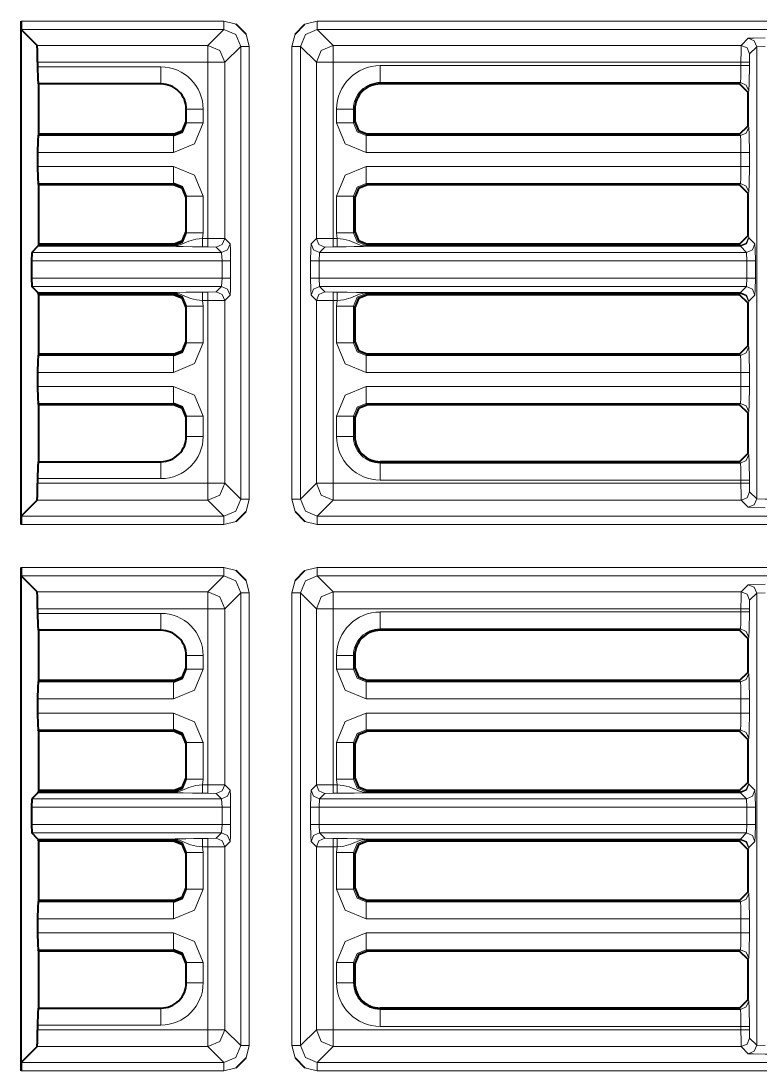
# Model space of a CAD drawing. Header units: millimetres. Extents: x 0 to 2941, y -405 to 1422.
# Drawn here: x 697.3 to 741.1, y 455.9 to 518 of the extents above; entities that cross this region are included whole.
import ezdxf

# ---------------------------------------------------------------- set-up
doc = ezdxf.new("R2010")
doc.units = ezdxf.units.MM
doc.layers.add('FINE', color=9, linetype='Continuous')
doc.layers.add('OUTLINE', color=7, linetype='Continuous')

msp = doc.modelspace()

# ---------------------------------------------------------------- linework, layer by layer
at = {"layer": 'FINE', "lineweight": 9}
for p, q in [((697.317, 517.977), (709.304, 517.977)), ((709.304, 517.977), (710.031, 517.789)), ((714.102, 517.789), (714.829, 517.977)), ((714.829, 517.977), (769.409, 517.977)), ((713.33, 516.478), (713.518, 517.205)), ((769.554, 517.477), (714.829, 517.477)), ((714.829, 517.477), (715.773, 516.534)), ((698.273, 516.534), (708.36, 516.534)), ((710.304, 516.478), (709.36, 515.534)), ((710.304, 489.703), (710.304, 516.478)), ((714.773, 515.534), (713.83, 516.478)), ((713.83, 516.478), (713.83, 489.703)), ((715.773, 516.534), (739.884, 516.534)), ((739.884, 516.534), (740.304, 516.954)), ((740.804, 516.454), (740.384, 516.034)), ((741.304, 516.479), (740.804, 516.454)), ((740.804, 516.454), (740.804, 489.727)), ((740.384, 516.034), (740.371, 515.534)), ((708.36, 515.534), (698.298, 515.534)), ((698.298, 515.258), (705.585, 515.258)), ((715.773, 515.534), (715.773, 505.128)), ((739.871, 515.534), (715.773, 515.534)), ((718.549, 515.338), (739.871, 515.338)), ((739.871, 515.338), (739.871, 515.534)), ((740.371, 515.534), (740.371, 515.338)), ((718.549, 514.34), (718.549, 514.259)), ((739.834, 514.34), (718.549, 514.34)), ((739.793, 514.259), (739.834, 514.34)), ((740.334, 513.84), (740.293, 513.758)), ((708.085, 512.758), (708.085, 511.96)), ((715.969, 511.955), (715.969, 512.758)), ((717.049, 512.758), (716.967, 512.758)), ((716.967, 512.758), (716.967, 511.955)), ((716.967, 511.955), (717.049, 512.036)), ((740.293, 511.787), (740.334, 511.705)), ((698.323, 511.206), (706.335, 511.206)), ((706.335, 511.206), (706.335, 511.287)), ((717.797, 511.287), (717.716, 511.206)), ((706.335, 510.207), (698.298, 510.207)), ((739.871, 510.207), (717.716, 510.207)), ((739.871, 509.367), (739.871, 510.207)), ((740.371, 510.207), (740.371, 509.367)), ((698.298, 509.367), (706.335, 509.367)), ((717.716, 509.367), (739.871, 509.367)), ((706.335, 508.369), (698.323, 508.369)), ((706.335, 508.287), (706.335, 508.369)), ((739.834, 508.369), (717.716, 508.369)), ((717.716, 508.369), (717.797, 508.287)), ((739.793, 508.287), (739.834, 508.369)), ((740.334, 507.87), (740.293, 507.787)), ((708.085, 507.615), (708.085, 505.46)), ((715.969, 505.455), (715.969, 507.62)), ((717.049, 507.538), (716.967, 507.62)), ((716.967, 507.62), (716.967, 505.455)), ((708.085, 505.46), (708.053, 505.128)), ((715.999, 505.128), (715.969, 505.455)), ((716.967, 505.455), (717.049, 505.536)), ((740.293, 505.287), (740.334, 505.205)), ((715.773, 505.128), (715.999, 505.128)), ((717.797, 504.787), (717.716, 504.706)), ((717.716, 504.674), (739.842, 504.674)), ((739.842, 504.674), (739.834, 504.706)), ((740.334, 505.205), (740.342, 505.157)), ((740.342, 505.157), (740.699, 504.8)), ((709.175, 504.3), (697.958, 504.3)), ((706.335, 504.657), (698.315, 504.657)), ((708.36, 504.628), (708.053, 504.628)), ((708.86, 504.615), (708.36, 504.628)), ((709.175, 504.3), (708.86, 504.615)), ((714.958, 504.3), (714.932, 503.8)), ((715.273, 504.615), (714.958, 504.3)), ((740.199, 504.3), (714.958, 504.3)), ((715.773, 504.628), (715.273, 504.615)), ((715.999, 504.628), (715.773, 504.628)), ((740.225, 503.8), (740.199, 504.3)), ((709.201, 502.774), (709.201, 503.8)), ((709.701, 503.8), (709.701, 502.774)), ((714.432, 502.774), (714.432, 503.8)), ((714.932, 503.8), (740.225, 503.8)), ((714.932, 503.8), (714.932, 502.774)), ((740.225, 502.774), (740.225, 503.8)), ((740.725, 503.8), (740.725, 502.774)), ((709.201, 502.774), (697.945, 502.774)), ((697.958, 502.275), (709.175, 502.275)), ((708.86, 501.959), (709.175, 502.275)), ((709.175, 502.275), (709.201, 502.774)), ((740.225, 502.774), (714.932, 502.774)), ((714.932, 502.774), (714.958, 502.275)), ((714.958, 502.275), (740.199, 502.275)), ((714.958, 502.275), (715.273, 501.959)), ((740.199, 502.275), (740.225, 502.774)), ((698.315, 501.917), (706.335, 501.917)), ((706.335, 501.901), (698.318, 501.901)), ((706.335, 501.869), (698.323, 501.869)), ((706.335, 501.787), (706.335, 501.869)), ((708.053, 501.947), (708.36, 501.947)), ((708.36, 501.947), (708.86, 501.959)), ((709.675, 501.775), (709.36, 501.46)), ((714.773, 501.46), (714.458, 501.775)), ((715.273, 501.959), (715.773, 501.947)), ((715.773, 501.947), (715.999, 501.947)), ((739.842, 501.901), (717.716, 501.901)), ((739.793, 501.787), (739.834, 501.869)), ((739.834, 501.869), (739.842, 501.901)), ((708.053, 501.447), (708.085, 501.115)), ((708.085, 501.115), (708.085, 498.96)), ((709.36, 501.46), (709.36, 490.647)), ((714.773, 490.647), (714.773, 501.46)), ((715.999, 501.447), (715.773, 501.447)), ((715.773, 501.447), (715.773, 490.647)), ((715.969, 501.12), (715.999, 501.447)), ((715.969, 498.955), (715.969, 501.12)), ((740.334, 501.369), (740.293, 501.287)), ((740.342, 501.418), (740.334, 501.369)), ((740.293, 498.787), (740.334, 498.705)), ((717.797, 498.287), (717.716, 498.206)), ((706.335, 497.207), (698.298, 497.207)), ((739.871, 497.207), (717.716, 497.207)), ((739.871, 496.367), (739.871, 497.207)), ((740.371, 497.207), (740.371, 496.367)), ((698.298, 496.367), (706.335, 496.367)), ((717.716, 496.367), (739.871, 496.367)), ((706.335, 495.369), (698.323, 495.369)), ((706.335, 495.287), (706.335, 495.369)), ((717.716, 495.369), (717.797, 495.287)), ((739.834, 495.369), (717.716, 495.369)), ((739.793, 495.287), (739.834, 495.369)), ((740.334, 494.869), (740.293, 494.787)), ((708.085, 494.615), (708.085, 493.422)), ((715.969, 493.422), (715.969, 494.62)), ((740.293, 492.422), (740.334, 492.34)), ((718.549, 491.922), (718.549, 491.841)), ((718.549, 491.841), (739.834, 491.841)), ((739.834, 491.841), (739.793, 491.922)), ((705.585, 490.922), (698.298, 490.922)), ((698.298, 490.647), (708.36, 490.647)), ((709.36, 490.647), (710.304, 489.703)), ((713.83, 489.703), (714.773, 490.647)), ((715.773, 490.647), (739.871, 490.647)), ((739.871, 490.842), (718.549, 490.842)), ((739.871, 490.647), (739.871, 490.842)), ((740.371, 490.842), (740.371, 490.647)), ((740.371, 490.647), (740.384, 490.147)), ((740.384, 490.147), (740.804, 489.727)), ((708.36, 489.647), (698.273, 489.647)), ((710.803, 489.703), (710.615, 488.976)), ((739.884, 489.647), (715.773, 489.647)), ((740.304, 489.227), (739.884, 489.647)), ((697.317, 485.677), (709.304, 485.677)), ((709.304, 485.677), (710.031, 485.489)), ((714.102, 485.489), (714.829, 485.677)), ((714.829, 485.677), (769.409, 485.677)), ((709.304, 485.177), (697.329, 485.177)), ((708.36, 484.234), (709.304, 485.177)), ((713.33, 484.178), (713.518, 484.905)), ((714.829, 485.177), (715.773, 484.234)), ((698.273, 484.234), (708.36, 484.234)), ((710.304, 484.178), (709.36, 483.234)), ((710.304, 457.403), (710.304, 484.178)), ((713.83, 484.178), (713.83, 457.403)), ((714.773, 483.234), (713.83, 484.178)), ((715.773, 484.234), (739.884, 484.234)), ((739.884, 484.234), (740.304, 484.654)), ((741.304, 484.179), (740.804, 484.154)), ((740.384, 483.734), (740.371, 483.234)), ((740.804, 484.154), (740.384, 483.734)), ((740.804, 484.154), (740.804, 457.427)), ((708.36, 483.234), (698.298, 483.234)), ((698.298, 482.958), (705.585, 482.958)), ((708.36, 472.828), (708.36, 483.234)), ((740.371, 483.234), (740.371, 483.039)), ((739.834, 482.04), (718.549, 482.04)), ((718.549, 482.04), (718.549, 481.959)), ((739.793, 481.959), (739.834, 482.04)), ((740.334, 481.54), (740.293, 481.458)), ((708.085, 480.459), (708.085, 479.66)), ((715.969, 479.655), (715.969, 480.459)), ((716.967, 480.459), (716.967, 479.655)), ((717.049, 480.459), (716.967, 480.459)), ((716.967, 479.655), (717.049, 479.736)), ((740.293, 479.487), (740.334, 479.405)), ((698.323, 478.906), (706.335, 478.906)), ((706.335, 478.906), (706.335, 478.987)), ((717.797, 478.987), (717.716, 478.906)), ((706.335, 477.907), (698.298, 477.907)), ((740.371, 477.907), (740.371, 477.067)), ((698.298, 477.067), (706.335, 477.067)), ((717.716, 477.067), (739.871, 477.067)), ((706.335, 476.069), (698.323, 476.069)), ((706.335, 475.987), (706.335, 476.069)), ((739.834, 476.069), (717.716, 476.069)), ((717.716, 476.069), (717.797, 475.987)), ((739.793, 475.987), (739.834, 476.069)), ((740.334, 475.569), (740.293, 475.487)), ((708.085, 475.315), (708.085, 473.16)), ((715.969, 473.155), (715.969, 475.32)), ((708.085, 473.16), (708.053, 472.828)), ((715.999, 472.828), (715.969, 473.155)), ((708.053, 472.828), (708.36, 472.828)), ((717.797, 472.487), (717.716, 472.406)), ((740.293, 472.987), (740.334, 472.905)), ((740.334, 472.905), (740.342, 472.857)), ((740.342, 472.857), (740.699, 472.5)), ((709.175, 472), (697.958, 472)), ((706.335, 472.357), (698.315, 472.357)), ((698.318, 472.374), (706.335, 472.374)), ((708.36, 472.328), (708.053, 472.328)), ((708.86, 472.316), (708.36, 472.328)), ((709.175, 472), (708.86, 472.316)), ((709.201, 471.5), (709.175, 472)), ((714.958, 472), (714.932, 471.5)), ((715.273, 472.316), (714.958, 472)), ((740.199, 472), (714.958, 472)), ((715.773, 472.328), (715.273, 472.316)), ((715.999, 472.328), (715.773, 472.328)), ((739.842, 472.357), (717.716, 472.357)), ((740.199, 472), (739.842, 472.357)), ((740.225, 471.5), (740.199, 472)), ((697.945, 471.5), (709.201, 471.5)), ((709.701, 471.5), (709.701, 470.475)), ((714.432, 470.475), (714.432, 471.5)), ((714.932, 471.5), (740.225, 471.5)), ((714.932, 471.5), (714.932, 470.475)), ((740.225, 470.475), (740.225, 471.5)), ((740.725, 471.5), (740.725, 470.475)), ((709.201, 470.475), (697.945, 470.475)), ((697.958, 469.975), (709.175, 469.975)), ((708.86, 469.66), (709.175, 469.975)), ((740.225, 470.475), (714.932, 470.475)), ((714.932, 470.475), (714.958, 469.975)), ((714.958, 469.975), (740.199, 469.975)), ((714.958, 469.975), (715.273, 469.66)), ((739.842, 469.618), (740.199, 469.975)), ((740.199, 469.975), (740.225, 470.475)), ((698.315, 469.618), (706.335, 469.618)), ((706.335, 469.601), (698.318, 469.601)), ((706.335, 469.569), (698.323, 469.569)), ((706.335, 469.487), (706.335, 469.569)), ((708.053, 469.647), (708.36, 469.647)), ((708.36, 469.647), (708.86, 469.66)), ((709.675, 469.475), (709.36, 469.159)), ((714.773, 469.159), (714.458, 469.475)), ((715.273, 469.66), (715.773, 469.647)), ((715.773, 469.647), (715.999, 469.647)), ((717.716, 469.618), (739.842, 469.618)), ((739.842, 469.601), (717.716, 469.601)), ((739.834, 469.569), (739.842, 469.601)), ((740.699, 469.475), (740.342, 469.118)), ((708.053, 469.147), (708.085, 468.815)), ((708.085, 468.815), (708.085, 466.66)), ((709.36, 469.159), (709.36, 458.347)), ((714.773, 458.347), (714.773, 469.159)), ((715.969, 468.82), (715.999, 469.147)), ((715.969, 466.655), (715.969, 468.82)), ((716.967, 468.82), (716.967, 466.655)), ((717.049, 468.738), (716.967, 468.82)), ((740.334, 469.069), (740.293, 468.987)), ((740.342, 469.118), (740.334, 469.069)), ((716.967, 466.655), (717.049, 466.736)), ((740.293, 466.487), (740.334, 466.405)), ((698.323, 465.906), (706.335, 465.906)), ((706.335, 465.906), (706.335, 465.987)), ((717.797, 465.987), (717.716, 465.906)), ((706.335, 464.907), (698.298, 464.907)), ((740.371, 464.907), (740.371, 464.067)), ((698.298, 464.067), (706.335, 464.067)), ((717.716, 464.067), (739.871, 464.067)), ((706.335, 463.069), (698.323, 463.069)), ((706.335, 462.987), (706.335, 463.069)), ((717.716, 463.069), (717.797, 462.987)), ((739.834, 463.069), (717.716, 463.069)), ((739.793, 462.987), (739.834, 463.069)), ((740.334, 462.569), (740.293, 462.487)), ((708.085, 462.315), (708.085, 461.122)), ((715.969, 461.122), (715.969, 462.32)), ((716.967, 462.32), (716.967, 461.122)), ((717.049, 462.238), (716.967, 462.32)), ((716.967, 461.122), (717.049, 461.122)), ((740.293, 460.122), (740.334, 460.04)), ((718.549, 459.622), (718.549, 459.541)), ((718.549, 459.541), (739.834, 459.541)), ((739.834, 459.541), (739.793, 459.622)), ((705.585, 458.622), (698.298, 458.622)), ((698.298, 458.347), (708.36, 458.347)), ((709.36, 458.347), (710.304, 457.403)), ((713.83, 457.403), (714.773, 458.347)), ((740.371, 458.543), (740.371, 458.347)), ((740.371, 458.347), (740.384, 457.847)), ((740.384, 457.847), (740.804, 457.427)), ((708.36, 457.347), (698.273, 457.347)), ((710.803, 457.403), (710.615, 456.676)), ((715.773, 457.347), (714.829, 456.403)), ((739.884, 457.347), (715.773, 457.347)), ((740.304, 456.927), (739.884, 457.347)), ((740.804, 457.427), (741.304, 457.402)), ((714.829, 456.403), (769.398, 456.403)), ((709.304, 455.904), (697.317, 455.904)), ((710.031, 456.092), (709.304, 455.904))]:
    msp.add_line(p, q, dxfattribs=at)
for points in [[(709.304, 517.977), (709.304, 517.628), (709.304, 517.477)], [(714.829, 517.477), (714.829, 517.628), (714.829, 517.977)], [(708.36, 516.534), (709.304, 517.477), (697.329, 517.477)], [(710.304, 516.478), (710.011, 517.185), (709.304, 517.477)], [(710.615, 517.205), (710.803, 516.478), (710.803, 489.703)], [(714.829, 517.477), (714.122, 517.185), (713.83, 516.478)], [(708.36, 516.534), (709.067, 516.241), (709.36, 515.534)], [(708.36, 515.534), (708.36, 516.232), (708.36, 516.534)], [(710.803, 516.478), (710.455, 516.478), (710.304, 516.478)], [(713.83, 516.478), (713.679, 516.478), (713.33, 516.478)], [(713.518, 488.976), (713.33, 489.703), (713.33, 516.478)], [(714.773, 515.534), (715.066, 516.241), (715.773, 516.534)], [(715.773, 515.534), (715.773, 516.232), (715.773, 516.534)], [(739.871, 515.534), (739.875, 516.232), (739.884, 516.534)], [(739.884, 516.534), (740.237, 516.387), (740.384, 516.034)], [(740.304, 516.954), (740.606, 516.972), (741.304, 516.979)], [(740.304, 516.954), (740.657, 516.807), (740.804, 516.454)], [(705.585, 514.259), (705.585, 514.551), (705.585, 515.258)], [(708.053, 505.128), (708.36, 505.128), (708.36, 515.534)], [(708.36, 515.534), (709.058, 515.534), (709.36, 515.534)], [(709.36, 515.534), (709.36, 505.115), (709.675, 504.8)], [(714.458, 504.8), (714.773, 505.115), (714.773, 515.534)], [(714.773, 515.534), (715.075, 515.534), (715.773, 515.534)], [(718.549, 514.34), (718.549, 514.65), (718.549, 515.338)], [(739.834, 514.34), (739.86, 514.65), (739.871, 515.338)], [(739.871, 515.534), (740.22, 515.534), (740.371, 515.534)], [(739.871, 515.338), (740.22, 515.338), (740.371, 515.338)], [(740.371, 515.338), (740.36, 514.306), (740.334, 513.84)], [(739.834, 514.34), (740.187, 514.193), (740.334, 513.84)], [(707.085, 512.758), (707.377, 512.758), (708.085, 512.758)], [(716.967, 512.758), (716.657, 512.758), (715.969, 512.758)], [(708.085, 511.96), (707.572, 510.721), (706.335, 510.207)], [(707.085, 511.96), (707.377, 511.96), (708.085, 511.96)], [(716.967, 511.955), (716.657, 511.955), (715.969, 511.955)], [(717.716, 510.207), (716.48, 510.719), (715.969, 511.955)], [(716.967, 511.955), (717.185, 511.424), (717.716, 511.206)], [(740.334, 511.705), (740.187, 511.352), (739.834, 511.206)], [(740.334, 511.705), (740.36, 511.24), (740.371, 510.207)], [(706.335, 511.206), (706.335, 510.896), (706.335, 510.207)], [(717.716, 511.206), (739.834, 511.206), (739.793, 511.287)], [(717.716, 511.206), (717.716, 510.896), (717.716, 510.207)], [(739.871, 510.207), (739.86, 510.896), (739.834, 511.206)], [(740.371, 510.207), (740.22, 510.207), (739.871, 510.207)], [(706.335, 509.367), (706.335, 508.679), (706.335, 508.369)], [(706.335, 509.367), (707.572, 508.854), (708.085, 507.615)], [(715.969, 507.62), (716.48, 508.856), (717.716, 509.367)], [(717.716, 509.367), (717.716, 508.679), (717.716, 508.369)], [(739.834, 508.369), (739.86, 508.679), (739.871, 509.367)], [(740.371, 509.367), (740.22, 509.367), (739.871, 509.367)], [(740.371, 509.367), (740.36, 508.335), (740.334, 507.87)], [(717.716, 508.369), (717.185, 508.151), (716.967, 507.62)], [(739.834, 508.369), (740.187, 508.222), (740.334, 507.87)], [(708.085, 507.615), (707.377, 507.615), (707.085, 507.615)], [(716.967, 507.62), (716.657, 507.62), (715.969, 507.62)], [(708.085, 505.46), (707.377, 505.46), (707.085, 505.46)], [(716.967, 505.455), (716.657, 505.455), (715.969, 505.455)], [(716.967, 505.455), (717.185, 504.924), (717.716, 504.706)], [(698.318, 504.674), (706.335, 504.674), (706.335, 504.695), (706.335, 504.706)], [(698.323, 504.706), (706.335, 504.706), (706.335, 504.787)], [(706.335, 504.674), (706.405, 504.676), (706.491, 504.685), (706.73, 504.745), (707.23, 504.965), (707.644, 505.077), (708.053, 505.128)], [(706.335, 504.657), (706.335, 504.662), (706.335, 504.674)], [(708.053, 504.628), (708.053, 504.779), (708.053, 505.128)], [(708.36, 504.628), (708.36, 504.779), (708.36, 505.128)], [(708.36, 505.128), (709.058, 505.124), (709.36, 505.115)], [(708.86, 504.615), (709.213, 504.762), (709.36, 505.115)], [(709.175, 504.3), (709.529, 504.447), (709.675, 504.8)], [(709.675, 504.8), (709.693, 504.498), (709.701, 503.8)], [(714.432, 503.8), (714.44, 504.498), (714.458, 504.8)], [(714.958, 504.3), (714.605, 504.447), (714.458, 504.8)], [(714.773, 505.115), (715.075, 505.124), (715.773, 505.128)], [(715.273, 504.615), (714.92, 504.762), (714.773, 505.115)], [(715.773, 504.628), (715.773, 504.779), (715.773, 505.128)], [(715.999, 504.628), (715.999, 504.779), (715.999, 505.128)], [(715.999, 505.128), (716.363, 505.085), (716.706, 505.007), (717.224, 504.782), (717.361, 504.731), (717.468, 504.702), (717.613, 504.679), (717.683, 504.674), (717.716, 504.674)], [(717.716, 504.706), (739.834, 504.706), (739.793, 504.787)], [(717.716, 504.706), (717.716, 504.695), (717.716, 504.674)], [(717.716, 504.657), (717.716, 504.662), (717.716, 504.674)], [(740.334, 505.205), (740.187, 504.853), (739.834, 504.706)], [(740.342, 505.157), (740.194, 504.817), (739.842, 504.674)], [(740.342, 505.157), (740.195, 504.804), (739.842, 504.657)], [(739.842, 504.657), (739.842, 504.662), (739.842, 504.674)], [(740.699, 504.8), (740.553, 504.447), (740.199, 504.3)], [(740.699, 504.8), (740.717, 504.498), (740.725, 503.8)], [(697.945, 503.8), (709.201, 503.8), (709.175, 504.3)], [(708.053, 504.628), (707.458, 504.631), (706.911, 504.641), (706.503, 504.653), (706.395, 504.657), (706.361, 504.657), (706.335, 504.657)], [(717.716, 504.657), (717.704, 504.657), (717.676, 504.657), (717.617, 504.656), (717.568, 504.654), (717.494, 504.652), (717, 504.637), (716.53, 504.631), (715.999, 504.628)], [(740.199, 504.3), (739.842, 504.657), (717.716, 504.657)], [(709.201, 503.8), (709.55, 503.8), (709.701, 503.8)], [(714.932, 503.8), (714.583, 503.8), (714.432, 503.8)], [(740.725, 503.8), (740.574, 503.8), (740.225, 503.8)], [(709.175, 502.275), (709.529, 502.128), (709.675, 501.775)], [(709.201, 502.774), (709.55, 502.774), (709.701, 502.774)], [(709.701, 502.774), (709.693, 502.077), (709.675, 501.775)], [(714.932, 502.774), (714.583, 502.774), (714.432, 502.774)], [(714.458, 501.775), (714.44, 502.077), (714.432, 502.774)], [(714.958, 502.275), (714.605, 502.128), (714.458, 501.775)], [(717.716, 501.917), (739.842, 501.917), (740.199, 502.275)], [(740.699, 501.775), (740.553, 502.128), (740.199, 502.275)], [(740.725, 502.774), (740.574, 502.774), (740.225, 502.774)], [(740.725, 502.774), (740.717, 502.077), (740.699, 501.775), (740.342, 501.418)], [(706.335, 501.917), (706.347, 501.917), (706.374, 501.918), (706.433, 501.919), (706.481, 501.92), (706.555, 501.923), (707.051, 501.937), (707.522, 501.944), (708.053, 501.947)], [(706.335, 501.917), (706.335, 501.913), (706.335, 501.901)], [(708.053, 501.447), (707.688, 501.49), (707.344, 501.569), (706.823, 501.794), (706.687, 501.844), (706.581, 501.873), (706.436, 501.896), (706.367, 501.9), (706.335, 501.901)], [(706.335, 501.901), (706.335, 501.88), (706.335, 501.869)], [(708.053, 501.947), (708.053, 501.796), (708.053, 501.447)], [(708.36, 501.947), (708.36, 501.796), (708.36, 501.447)], [(708.86, 501.959), (709.213, 501.813), (709.36, 501.46)], [(715.273, 501.959), (714.92, 501.813), (714.773, 501.46)], [(715.773, 501.947), (715.773, 501.796), (715.773, 501.447)], [(715.999, 501.947), (715.999, 501.796), (715.999, 501.447)], [(715.999, 501.947), (716.591, 501.944), (717.139, 501.934), (717.547, 501.921), (717.655, 501.918), (717.689, 501.918), (717.716, 501.917)], [(717.716, 501.901), (717.646, 501.899), (717.559, 501.89), (717.32, 501.83), (716.82, 501.608), (716.406, 501.497), (715.999, 501.447)], [(717.716, 501.869), (717.185, 501.651), (716.967, 501.12)], [(717.716, 501.917), (717.716, 501.913), (717.716, 501.901)], [(717.716, 501.901), (717.716, 501.88), (717.716, 501.869)], [(739.834, 501.869), (717.716, 501.869), (717.797, 501.787)], [(740.334, 501.369), (740.187, 501.722), (739.834, 501.869)], [(740.342, 501.418), (740.195, 501.771), (739.842, 501.917)], [(739.842, 501.901), (739.842, 501.913), (739.842, 501.917)], [(740.342, 501.418), (740.194, 501.758), (739.842, 501.901)], [(708.085, 501.115), (707.377, 501.115), (707.085, 501.115)], [(708.36, 490.647), (708.36, 501.447), (708.053, 501.447)], [(709.36, 501.46), (709.058, 501.451), (708.36, 501.447)], [(715.773, 501.447), (715.075, 501.451), (714.773, 501.46)], [(716.967, 501.12), (716.657, 501.12), (715.969, 501.12)], [(717.049, 501.038), (716.967, 501.12), (716.967, 498.955), (717.049, 499.036)], [(708.085, 498.96), (707.572, 497.721), (706.335, 497.207)], [(708.085, 498.96), (707.377, 498.96), (707.085, 498.96)], [(716.967, 498.955), (716.657, 498.955), (715.969, 498.955)], [(717.716, 497.207), (716.48, 497.719), (715.969, 498.955)], [(716.967, 498.955), (717.185, 498.424), (717.716, 498.206)], [(740.334, 498.705), (740.187, 498.353), (739.834, 498.206)], [(740.334, 498.705), (740.36, 498.24), (740.371, 497.207)], [(698.323, 498.206), (706.335, 498.206), (706.335, 498.287)], [(706.335, 497.207), (706.335, 497.896), (706.335, 498.206)], [(717.716, 498.206), (739.834, 498.206), (739.793, 498.287)], [(717.716, 498.206), (717.716, 497.896), (717.716, 497.207)], [(739.871, 497.207), (739.86, 497.896), (739.834, 498.206)], [(740.371, 497.207), (740.22, 497.207), (739.871, 497.207)], [(706.335, 496.367), (706.335, 495.679), (706.335, 495.369)], [(706.335, 496.367), (707.572, 495.854), (708.085, 494.615)], [(715.969, 494.62), (716.48, 495.856), (717.716, 496.367)], [(717.716, 495.369), (717.716, 495.679), (717.716, 496.367)], [(739.834, 495.369), (739.86, 495.679), (739.871, 496.367)], [(739.871, 496.367), (740.22, 496.367), (740.371, 496.367)], [(740.371, 496.367), (740.36, 495.335), (740.334, 494.869)], [(717.716, 495.369), (717.185, 495.151), (716.967, 494.62)], [(739.834, 495.369), (740.187, 495.222), (740.334, 494.869)], [(708.085, 494.615), (707.377, 494.615), (707.085, 494.615)], [(716.967, 494.62), (716.657, 494.62), (715.969, 494.62)], [(717.049, 494.538), (716.967, 494.62), (716.967, 493.422), (717.049, 493.422)], [(708.085, 493.422), (707.377, 493.422), (707.085, 493.422)], [(715.969, 493.422), (716.657, 493.422), (716.967, 493.422)], [(740.334, 492.34), (740.187, 491.988), (739.834, 491.841)], [(740.334, 492.34), (740.36, 491.875), (740.371, 490.842)], [(705.585, 490.922), (705.585, 491.629), (705.585, 491.922)], [(718.549, 490.842), (718.549, 491.531), (718.549, 491.841)], [(739.871, 490.842), (739.86, 491.531), (739.834, 491.841)], [(709.36, 490.647), (709.067, 489.94), (708.36, 489.647)], [(708.36, 490.647), (709.058, 490.647), (709.36, 490.647)], [(708.36, 490.647), (708.36, 489.949), (708.36, 489.647)], [(715.773, 489.647), (715.066, 489.94), (714.773, 490.647)], [(714.773, 490.647), (715.075, 490.647), (715.773, 490.647)], [(715.773, 489.647), (715.773, 489.949), (715.773, 490.647)], [(740.371, 490.842), (740.22, 490.842), (739.871, 490.842)], [(740.371, 490.647), (740.22, 490.647), (739.871, 490.647)], [(739.884, 489.647), (739.875, 489.949), (739.871, 490.647)], [(740.384, 490.147), (740.237, 489.794), (739.884, 489.647)], [(697.329, 488.704), (709.304, 488.704), (708.36, 489.647)], [(709.304, 488.704), (710.011, 488.996), (710.304, 489.703)], [(710.803, 489.703), (710.455, 489.703), (710.304, 489.703)], [(713.83, 489.703), (713.679, 489.703), (713.33, 489.703)], [(713.83, 489.703), (714.122, 488.996), (714.829, 488.704)], [(715.773, 489.647), (714.829, 488.704), (769.398, 488.704)], [(740.804, 489.727), (740.657, 489.374), (740.304, 489.227)], [(741.304, 489.202), (740.606, 489.209), (740.304, 489.227)], [(740.804, 489.727), (741.304, 489.702), (742.33, 489.702)], [(709.304, 488.204), (709.304, 488.552), (709.304, 488.704)], [(714.829, 488.204), (714.829, 488.552), (714.829, 488.704)], [(710.031, 488.391), (709.304, 488.204), (697.317, 488.204)], [(769.409, 488.204), (714.829, 488.204), (714.102, 488.391)], [(709.304, 485.677), (709.304, 485.328), (709.304, 485.177)], [(714.829, 485.177), (714.829, 485.328), (714.829, 485.677)], [(710.304, 484.178), (710.011, 484.885), (709.304, 485.177)], [(710.615, 484.905), (710.803, 484.178), (710.803, 457.403)], [(714.829, 485.177), (714.122, 484.885), (713.83, 484.178)], [(743.329, 484.654), (743.749, 484.234), (768.61, 484.234), (769.554, 485.177), (714.829, 485.177)], [(708.36, 484.234), (709.067, 483.941), (709.36, 483.234)], [(708.36, 483.234), (708.36, 483.932), (708.36, 484.234)], [(710.803, 484.178), (710.455, 484.178), (710.304, 484.178)], [(713.83, 484.178), (713.679, 484.178), (713.33, 484.178)], [(713.518, 456.676), (713.33, 457.403), (713.33, 484.178)], [(714.773, 483.234), (715.066, 483.941), (715.773, 484.234)], [(715.773, 483.234), (715.773, 483.932), (715.773, 484.234)], [(739.871, 483.234), (739.875, 483.932), (739.884, 484.234)], [(739.884, 484.234), (740.237, 484.087), (740.384, 483.734)], [(740.304, 484.654), (740.606, 484.672), (741.304, 484.679)], [(740.304, 484.654), (740.657, 484.507), (740.804, 484.154)], [(705.585, 481.959), (705.585, 482.251), (705.585, 482.958)], [(708.36, 483.234), (709.058, 483.234), (709.36, 483.234)], [(709.36, 483.234), (709.36, 472.815), (709.675, 472.5)], [(714.458, 472.5), (714.773, 472.815), (714.773, 483.234)], [(714.773, 483.234), (715.075, 483.234), (715.773, 483.234)], [(739.871, 483.234), (715.773, 483.234), (715.773, 472.828), (715.999, 472.828)], [(718.549, 483.039), (739.871, 483.039), (739.871, 483.234)], [(718.549, 482.04), (718.549, 482.35), (718.549, 483.039)], [(739.834, 482.04), (739.86, 482.35), (739.871, 483.039)], [(739.871, 483.234), (740.22, 483.234), (740.371, 483.234)], [(739.871, 483.039), (740.22, 483.039), (740.371, 483.039)], [(740.371, 483.039), (740.36, 482.006), (740.334, 481.54)], [(739.834, 482.04), (740.187, 481.893), (740.334, 481.54)], [(707.085, 480.459), (707.377, 480.459), (708.085, 480.459)], [(716.967, 480.459), (716.657, 480.459), (715.969, 480.459)], [(708.085, 479.66), (707.572, 478.421), (706.335, 477.907)], [(707.085, 479.66), (707.377, 479.66), (708.085, 479.66)], [(716.967, 479.655), (716.657, 479.655), (715.969, 479.655)], [(717.716, 477.907), (716.48, 478.419), (715.969, 479.655)], [(716.967, 479.655), (717.185, 479.124), (717.716, 478.906)], [(739.834, 478.906), (740.187, 479.052), (740.334, 479.405)], [(740.334, 479.405), (740.36, 478.94), (740.371, 477.907)], [(706.335, 478.906), (706.335, 478.596), (706.335, 477.907)], [(717.716, 478.906), (739.834, 478.906), (739.793, 478.987)], [(717.716, 477.907), (717.716, 478.596), (717.716, 478.906)], [(739.871, 477.907), (739.86, 478.596), (739.834, 478.906)], [(739.871, 477.067), (739.871, 477.907), (717.716, 477.907)], [(739.871, 477.907), (740.22, 477.907), (740.371, 477.907)], [(706.335, 476.069), (706.335, 476.379), (706.335, 477.067)], [(706.335, 477.067), (707.572, 476.554), (708.085, 475.315)], [(715.969, 475.32), (716.48, 476.556), (717.716, 477.067)], [(717.716, 477.067), (717.716, 476.379), (717.716, 476.069)], [(739.834, 476.069), (739.86, 476.379), (739.871, 477.067)], [(739.871, 477.067), (740.22, 477.067), (740.371, 477.067)], [(740.371, 477.067), (740.36, 476.035), (740.334, 475.569)], [(717.716, 476.069), (717.185, 475.851), (716.967, 475.32)], [(739.834, 476.069), (740.187, 475.922), (740.334, 475.569)], [(707.085, 475.315), (707.377, 475.315), (708.085, 475.315)], [(716.967, 475.32), (716.657, 475.32), (715.969, 475.32)], [(717.049, 475.238), (716.967, 475.32), (716.967, 473.155), (717.049, 473.236)], [(707.085, 473.16), (707.377, 473.16), (708.085, 473.16)], [(716.967, 473.155), (716.657, 473.155), (715.969, 473.155)], [(716.967, 473.155), (717.185, 472.624), (717.716, 472.406)], [(698.323, 472.406), (706.335, 472.406), (706.335, 472.487)], [(706.335, 472.374), (706.405, 472.376), (706.491, 472.385), (706.73, 472.445), (707.23, 472.665), (707.644, 472.777), (708.053, 472.828)], [(706.335, 472.406), (706.335, 472.395), (706.335, 472.374)], [(708.053, 472.828), (708.053, 472.479), (708.053, 472.328)], [(708.36, 472.828), (708.36, 472.479), (708.36, 472.328)], [(708.36, 472.828), (709.058, 472.824), (709.36, 472.815)], [(709.36, 472.815), (709.213, 472.462), (708.86, 472.316)], [(709.675, 472.5), (709.529, 472.147), (709.175, 472)], [(709.675, 472.5), (709.693, 472.198), (709.701, 471.5)], [(714.432, 471.5), (714.44, 472.198), (714.458, 472.5)], [(714.958, 472), (714.605, 472.147), (714.458, 472.5)], [(714.773, 472.815), (715.075, 472.824), (715.773, 472.828)], [(715.273, 472.316), (714.92, 472.462), (714.773, 472.815)], [(715.773, 472.328), (715.773, 472.479), (715.773, 472.828)], [(715.999, 472.328), (715.999, 472.479), (715.999, 472.828)], [(715.999, 472.828), (716.363, 472.785), (716.706, 472.707), (717.224, 472.482), (717.361, 472.431), (717.468, 472.402), (717.613, 472.379), (717.683, 472.374), (717.716, 472.374)], [(717.716, 472.406), (739.834, 472.406), (739.793, 472.487)], [(717.716, 472.374), (739.842, 472.374), (739.834, 472.406)], [(717.716, 472.406), (717.716, 472.395), (717.716, 472.374)], [(740.334, 472.905), (740.187, 472.553), (739.834, 472.406)], [(740.342, 472.857), (740.194, 472.517), (739.842, 472.374)], [(740.342, 472.857), (740.195, 472.504), (739.842, 472.357)], [(740.699, 472.5), (740.553, 472.147), (740.199, 472)], [(740.699, 472.5), (740.717, 472.198), (740.725, 471.5)], [(706.335, 472.374), (706.335, 472.362), (706.335, 472.357)], [(708.053, 472.328), (707.458, 472.331), (706.911, 472.341), (706.503, 472.353), (706.395, 472.357), (706.361, 472.357), (706.335, 472.357)], [(717.716, 472.357), (717.704, 472.357), (717.676, 472.357), (717.617, 472.356), (717.568, 472.354), (717.494, 472.352), (717, 472.337), (716.53, 472.331), (715.999, 472.328)], [(717.716, 472.357), (717.716, 472.362), (717.716, 472.374)], [(739.842, 472.357), (739.842, 472.362), (739.842, 472.374)], [(709.175, 469.975), (709.201, 470.475), (709.201, 471.5)], [(709.701, 471.5), (709.55, 471.5), (709.201, 471.5)], [(714.932, 471.5), (714.583, 471.5), (714.432, 471.5)], [(740.725, 471.5), (740.574, 471.5), (740.225, 471.5)], [(709.175, 469.975), (709.529, 469.828), (709.675, 469.475)], [(709.201, 470.475), (709.55, 470.475), (709.701, 470.475)], [(709.701, 470.475), (709.693, 469.777), (709.675, 469.475)], [(714.432, 470.475), (714.583, 470.475), (714.932, 470.475)], [(714.458, 469.475), (714.44, 469.777), (714.432, 470.475)], [(714.458, 469.475), (714.605, 469.828), (714.958, 469.975)], [(740.199, 469.975), (740.553, 469.828), (740.699, 469.475)], [(740.225, 470.475), (740.574, 470.475), (740.725, 470.475)], [(740.725, 470.475), (740.717, 469.777), (740.699, 469.475)], [(706.335, 469.618), (706.347, 469.618), (706.374, 469.618), (706.433, 469.619), (706.481, 469.621), (706.555, 469.623), (707.051, 469.637), (707.522, 469.644), (708.053, 469.647)], [(706.335, 469.618), (706.335, 469.613), (706.335, 469.601)], [(708.053, 469.147), (707.688, 469.19), (707.344, 469.269), (706.823, 469.494), (706.687, 469.544), (706.581, 469.573), (706.436, 469.596), (706.367, 469.6), (706.335, 469.601)], [(706.335, 469.569), (706.335, 469.579), (706.335, 469.601)], [(708.053, 469.647), (708.053, 469.496), (708.053, 469.147)], [(708.36, 469.647), (708.36, 469.496), (708.36, 469.147)], [(708.86, 469.66), (709.213, 469.513), (709.36, 469.159)], [(714.773, 469.159), (714.92, 469.513), (715.273, 469.66)], [(715.773, 469.147), (715.773, 469.496), (715.773, 469.647)], [(715.999, 469.147), (715.999, 469.496), (715.999, 469.647)], [(715.999, 469.647), (716.591, 469.644), (717.139, 469.634), (717.547, 469.621), (717.655, 469.618), (717.689, 469.618), (717.716, 469.618)], [(717.716, 469.601), (717.646, 469.599), (717.559, 469.59), (717.32, 469.53), (716.82, 469.308), (716.406, 469.197), (715.999, 469.147)], [(717.716, 469.569), (717.185, 469.351), (716.967, 468.82)], [(717.716, 469.601), (717.716, 469.613), (717.716, 469.618)], [(717.716, 469.601), (717.716, 469.579), (717.716, 469.569)], [(739.793, 469.487), (739.834, 469.569), (717.716, 469.569), (717.797, 469.487)], [(739.834, 469.569), (740.187, 469.422), (740.334, 469.069)], [(739.842, 469.618), (740.195, 469.471), (740.342, 469.118)], [(739.842, 469.601), (739.842, 469.613), (739.842, 469.618)], [(739.842, 469.601), (740.194, 469.458), (740.342, 469.118)], [(707.085, 468.815), (707.377, 468.815), (708.085, 468.815)], [(708.36, 458.347), (708.36, 469.147), (708.053, 469.147)], [(709.36, 469.159), (709.058, 469.151), (708.36, 469.147)], [(715.773, 469.147), (715.075, 469.151), (714.773, 469.159)], [(715.999, 469.147), (715.773, 469.147), (715.773, 458.347)], [(716.967, 468.82), (716.657, 468.82), (715.969, 468.82)], [(708.085, 466.66), (707.572, 465.421), (706.335, 464.907)], [(707.085, 466.66), (707.377, 466.66), (708.085, 466.66)], [(716.967, 466.655), (716.657, 466.655), (715.969, 466.655)], [(717.716, 464.907), (716.48, 465.419), (715.969, 466.655)], [(716.967, 466.655), (717.185, 466.124), (717.716, 465.906)], [(740.334, 466.405), (740.187, 466.053), (739.834, 465.906)], [(740.334, 466.405), (740.36, 465.94), (740.371, 464.907)], [(706.335, 465.906), (706.335, 465.596), (706.335, 464.907)], [(717.716, 465.906), (739.834, 465.906), (739.793, 465.987)], [(717.716, 465.906), (717.716, 465.596), (717.716, 464.907)], [(739.871, 464.907), (739.86, 465.596), (739.834, 465.906)], [(739.871, 464.067), (739.871, 464.907), (717.716, 464.907)], [(740.371, 464.907), (740.22, 464.907), (739.871, 464.907)], [(706.335, 464.067), (706.335, 463.379), (706.335, 463.069)], [(706.335, 464.067), (707.572, 463.554), (708.085, 462.315)], [(715.969, 462.32), (716.48, 463.556), (717.716, 464.067)], [(717.716, 464.067), (717.716, 463.379), (717.716, 463.069)], [(739.834, 463.069), (739.86, 463.379), (739.871, 464.067)], [(740.371, 464.067), (740.22, 464.067), (739.871, 464.067)], [(740.371, 464.067), (740.36, 463.035), (740.334, 462.569)], [(717.716, 463.069), (717.185, 462.851), (716.967, 462.32)], [(740.334, 462.569), (740.187, 462.922), (739.834, 463.069)], [(708.085, 462.315), (707.377, 462.315), (707.085, 462.315)], [(715.969, 462.32), (716.657, 462.32), (716.967, 462.32)], [(708.085, 461.122), (707.377, 461.122), (707.085, 461.122)], [(715.969, 461.122), (716.657, 461.122), (716.967, 461.122)], [(740.334, 460.04), (740.187, 459.688), (739.834, 459.541)], [(740.334, 460.04), (740.36, 459.575), (740.371, 458.543)], [(705.585, 458.622), (705.585, 459.329), (705.585, 459.622)], [(718.549, 458.543), (718.549, 459.231), (718.549, 459.541)], [(739.871, 458.543), (739.86, 459.231), (739.834, 459.541)], [(709.36, 458.347), (709.067, 457.64), (708.36, 457.347)], [(708.36, 458.347), (709.058, 458.347), (709.36, 458.347)], [(708.36, 458.347), (708.36, 457.649), (708.36, 457.347)], [(715.773, 457.347), (715.066, 457.64), (714.773, 458.347)], [(714.773, 458.347), (715.075, 458.347), (715.773, 458.347)], [(715.773, 458.347), (739.871, 458.347), (739.871, 458.543), (718.549, 458.543)], [(715.773, 457.347), (715.773, 457.649), (715.773, 458.347)], [(740.371, 458.543), (740.22, 458.543), (739.871, 458.543)], [(739.871, 458.347), (740.22, 458.347), (740.371, 458.347)], [(739.884, 457.347), (739.875, 457.649), (739.871, 458.347)], [(739.884, 457.347), (740.237, 457.494), (740.384, 457.847)], [(697.329, 456.403), (709.304, 456.403), (708.36, 457.347)], [(709.304, 456.403), (710.011, 456.696), (710.304, 457.403)], [(710.803, 457.403), (710.455, 457.403), (710.304, 457.403)], [(713.83, 457.403), (713.679, 457.403), (713.33, 457.403)], [(713.83, 457.403), (714.122, 456.696), (714.829, 456.403)], [(740.304, 456.927), (740.657, 457.074), (740.804, 457.427)], [(742.33, 456.902), (741.304, 456.902), (740.606, 456.909), (740.304, 456.927)], [(709.304, 455.904), (709.304, 456.253), (709.304, 456.403)], [(714.829, 455.904), (714.829, 456.253), (714.829, 456.403)], [(769.409, 455.904), (714.829, 455.904), (714.102, 456.092)]]:
    msp.add_lwpolyline(points, dxfattribs=at)
for points in [[(708.085, 512.758, 0.414193), (705.585, 515.258)], [(718.549, 515.338, 0.414204), (715.969, 512.758)], [(718.549, 514.34, 0.414245), (716.967, 512.758)], [(705.585, 490.922, 0.414193), (708.085, 493.422)], [(715.969, 493.422, 0.414223), (718.549, 490.842)], [(716.967, 493.422, 0.414245), (718.549, 491.841)], [(708.085, 480.459, 0.414214), (705.585, 482.958)], [(718.549, 483.038, 0.414204), (715.969, 480.459)], [(718.549, 482.04, 0.414214), (716.967, 480.459)], [(705.585, 458.622, 0.414234), (708.085, 461.122)], [(715.969, 461.122, 0.414204), (718.549, 458.542)], [(716.967, 461.122, 0.414182), (718.549, 459.541)]]:
    msp.add_lwpolyline(points, format="xyb", dxfattribs=at)
at = {"layer": 'OUTLINE', "lineweight": 40}
for p, q in [((697.317, 517.977), (697.329, 517.477)), ((697.317, 488.204), (697.317, 517.977)), ((710.615, 517.205), (710.031, 517.789)), ((713.518, 517.205), (714.102, 517.789)), ((698.273, 516.534), (697.329, 517.477)), ((698.298, 515.534), (698.298, 515.258)), ((705.585, 514.259), (698.325, 514.259)), ((698.364, 511.287), (698.364, 514.259)), ((739.793, 514.259), (718.549, 514.259)), ((740.293, 513.758), (739.793, 514.259)), ((740.293, 511.787), (740.293, 513.758)), ((707.085, 511.96), (707.085, 512.758)), ((717.049, 512.758), (717.049, 512.036)), ((739.793, 511.287), (740.293, 511.787)), ((698.364, 511.287), (698.323, 511.206)), ((706.335, 511.287), (698.364, 511.287)), ((739.793, 511.287), (717.797, 511.287)), ((698.298, 510.207), (698.298, 509.367)), ((698.364, 508.287), (698.323, 508.369)), ((698.364, 504.787), (698.364, 508.287)), ((706.335, 508.287), (698.364, 508.287)), ((739.793, 508.287), (717.797, 508.287)), ((740.293, 507.787), (739.793, 508.287)), ((740.293, 505.287), (740.293, 507.787)), ((707.085, 505.46), (707.085, 507.615)), ((717.049, 507.538), (717.049, 505.536)), ((739.793, 504.787), (740.293, 505.287)), ((698.315, 504.657), (698.318, 504.674)), ((698.323, 504.706), (698.318, 504.674)), ((698.364, 504.787), (698.323, 504.706)), ((706.335, 504.787), (698.364, 504.787)), ((739.793, 504.787), (717.797, 504.787)), ((697.958, 504.3), (697.945, 503.8)), ((698.315, 504.657), (697.958, 504.3)), ((697.945, 503.8), (697.945, 502.774)), ((697.945, 502.774), (697.958, 502.275)), ((698.315, 501.917), (697.958, 502.275)), ((698.318, 501.901), (698.315, 501.917)), ((698.318, 501.901), (698.323, 501.869)), ((698.364, 501.787), (698.323, 501.869)), ((706.335, 501.787), (698.364, 501.787)), ((739.793, 501.787), (717.797, 501.787)), ((740.293, 501.287), (739.793, 501.787)), ((707.085, 498.96), (707.085, 501.115)), ((717.049, 501.038), (717.049, 499.036)), ((740.293, 498.787), (740.293, 501.287)), ((739.793, 498.287), (740.293, 498.787)), ((698.364, 498.287), (698.323, 498.206)), ((739.793, 498.287), (717.797, 498.287)), ((698.298, 497.207), (698.298, 496.367)), ((698.364, 495.287), (698.323, 495.369)), ((698.364, 491.922), (698.364, 495.287)), ((706.335, 495.287), (698.364, 495.287)), ((739.793, 495.287), (717.797, 495.287)), ((740.293, 494.787), (739.793, 495.287)), ((740.293, 492.422), (740.293, 494.787)), ((707.085, 493.422), (707.085, 494.615)), ((717.049, 494.538), (717.049, 493.422)), ((739.793, 491.922), (740.293, 492.422)), ((698.325, 491.922), (705.585, 491.922)), ((739.793, 491.922), (718.549, 491.922)), ((698.298, 490.922), (698.298, 490.647)), ((698.273, 489.647), (697.329, 488.704)), ((697.329, 488.704), (697.317, 488.204)), ((710.031, 488.391), (710.615, 488.976)), ((713.518, 488.976), (714.102, 488.391)), ((697.317, 485.677), (697.329, 485.177)), ((697.317, 455.904), (697.317, 485.677)), ((710.615, 484.905), (710.031, 485.489)), ((713.518, 484.905), (714.102, 485.489)), ((698.273, 484.234), (697.329, 485.177)), ((698.298, 483.234), (698.298, 482.958)), ((705.585, 481.959), (698.325, 481.959)), ((739.793, 481.959), (718.549, 481.959)), ((740.293, 481.458), (739.793, 481.959)), ((740.293, 479.487), (740.293, 481.458)), ((707.085, 479.66), (707.085, 480.459)), ((717.049, 480.459), (717.049, 479.736)), ((739.793, 478.987), (740.293, 479.487)), ((698.364, 478.987), (698.323, 478.906)), ((739.793, 478.987), (717.797, 478.987)), ((698.298, 477.907), (698.298, 477.067)), ((698.364, 475.987), (698.323, 476.069)), ((698.364, 472.487), (698.364, 475.987)), ((706.335, 475.987), (698.364, 475.987)), ((739.793, 475.987), (717.797, 475.987)), ((740.293, 475.487), (739.793, 475.987)), ((740.293, 472.987), (740.293, 475.487)), ((707.085, 473.16), (707.085, 475.315)), ((717.049, 475.238), (717.049, 473.236)), ((698.323, 472.406), (698.318, 472.374)), ((698.364, 472.487), (698.323, 472.406)), ((706.335, 472.487), (698.364, 472.487)), ((739.793, 472.487), (717.797, 472.487)), ((739.793, 472.487), (740.293, 472.987)), ((698.315, 472.357), (697.958, 472)), ((698.315, 472.357), (698.318, 472.374)), ((697.945, 470.475), (697.958, 469.975)), ((698.315, 469.618), (697.958, 469.975)), ((698.318, 469.601), (698.315, 469.618)), ((698.318, 469.601), (698.323, 469.569)), ((698.364, 469.487), (698.323, 469.569)), ((706.335, 469.487), (698.364, 469.487)), ((739.793, 469.487), (717.797, 469.487)), ((740.293, 468.987), (739.793, 469.487)), ((707.085, 466.66), (707.085, 468.815)), ((717.049, 468.738), (717.049, 466.736)), ((740.293, 466.487), (740.293, 468.987)), ((739.793, 465.987), (740.293, 466.487)), ((698.364, 465.987), (698.323, 465.906)), ((739.793, 465.987), (717.797, 465.987)), ((698.298, 464.907), (698.298, 464.067)), ((698.364, 462.987), (698.323, 463.069)), ((698.364, 459.622), (698.364, 462.987)), ((706.335, 462.987), (698.364, 462.987)), ((739.793, 462.987), (717.797, 462.987)), ((740.293, 462.487), (739.793, 462.987)), ((740.293, 460.122), (740.293, 462.487)), ((707.085, 461.122), (707.085, 462.315)), ((717.049, 462.238), (717.049, 461.122)), ((739.793, 459.622), (740.293, 460.122)), ((698.325, 459.622), (705.585, 459.622)), ((739.793, 459.622), (718.549, 459.622)), ((698.298, 458.622), (698.298, 458.347)), ((698.273, 457.347), (697.329, 456.403)), ((697.329, 456.403), (697.317, 455.904)), ((710.031, 456.092), (710.615, 456.676)), ((713.518, 456.676), (714.102, 456.092))]:
    msp.add_line(p, q, dxfattribs=at)
for points in [[(698.298, 515.534), (698.291, 516.232), (698.273, 516.534)], [(698.298, 515.258), (698.306, 514.551), (698.325, 514.259)], [(706.335, 511.287), (706.865, 511.507), (707.085, 512.038)], [(706.335, 511.206), (706.865, 511.427), (707.085, 511.96)], [(717.049, 512.036), (717.268, 511.507), (717.797, 511.287)], [(698.323, 511.206), (698.306, 510.896), (698.298, 510.207)], [(698.298, 509.367), (698.306, 508.679), (698.323, 508.369)], [(707.085, 507.615), (706.865, 508.148), (706.335, 508.369)], [(707.085, 507.536), (706.865, 508.067), (706.335, 508.287)], [(717.797, 508.287), (717.268, 508.068), (717.049, 507.538)], [(706.335, 504.787), (706.865, 505.007), (707.085, 505.538)], [(706.335, 504.706), (706.865, 504.927), (707.085, 505.46)], [(717.049, 505.536), (717.268, 505.007), (717.797, 504.787)], [(706.335, 498.287), (698.364, 498.287), (698.364, 501.787)], [(707.085, 501.115), (706.865, 501.648), (706.335, 501.869)], [(707.085, 501.036), (706.865, 501.567), (706.335, 501.787)], [(717.797, 501.787), (717.268, 501.568), (717.049, 501.038)], [(706.335, 498.287), (706.865, 498.507), (707.085, 499.038)], [(706.335, 498.206), (706.865, 498.427), (707.085, 498.96)], [(717.049, 499.036), (717.268, 498.507), (717.797, 498.287)], [(698.323, 498.206), (698.306, 497.896), (698.298, 497.207)], [(698.298, 496.367), (698.306, 495.679), (698.323, 495.369)], [(707.085, 494.615), (706.865, 495.148), (706.335, 495.369)], [(707.085, 494.536), (706.865, 495.067), (706.335, 495.287)], [(717.797, 495.287), (717.268, 495.068), (717.049, 494.538)], [(698.325, 491.922), (698.306, 491.629), (698.298, 490.922)], [(698.273, 489.647), (698.291, 489.949), (698.298, 490.647)], [(698.298, 483.234), (698.291, 483.932), (698.273, 484.234)], [(698.298, 482.958), (698.306, 482.251), (698.325, 481.959)], [(706.335, 478.987), (698.364, 478.987), (698.364, 481.959)], [(706.335, 478.987), (706.865, 479.207), (707.085, 479.739)], [(706.335, 478.906), (706.865, 479.127), (707.085, 479.66)], [(717.049, 479.736), (717.268, 479.207), (717.797, 478.987)], [(698.323, 478.906), (698.306, 478.596), (698.298, 477.907)], [(698.298, 477.067), (698.306, 476.379), (698.323, 476.069)], [(707.085, 475.315), (706.865, 475.848), (706.335, 476.069)], [(707.085, 475.236), (706.865, 475.767), (706.335, 475.987)], [(717.797, 475.987), (717.268, 475.768), (717.049, 475.238)], [(706.335, 472.487), (706.865, 472.707), (707.085, 473.238)], [(706.335, 472.406), (706.865, 472.627), (707.085, 473.16)], [(717.049, 473.236), (717.268, 472.707), (717.797, 472.487)], [(697.958, 472), (697.945, 471.5), (697.945, 470.475)], [(706.335, 465.987), (698.364, 465.987), (698.364, 469.487)], [(707.085, 468.815), (706.865, 469.348), (706.335, 469.569)], [(707.085, 468.736), (706.865, 469.267), (706.335, 469.487)], [(717.797, 469.487), (717.268, 469.268), (717.049, 468.738)], [(706.335, 465.987), (706.865, 466.207), (707.085, 466.738)], [(706.335, 465.906), (706.865, 466.127), (707.085, 466.66)], [(717.049, 466.736), (717.268, 466.207), (717.797, 465.987)], [(698.323, 465.906), (698.306, 465.596), (698.298, 464.907)], [(698.298, 464.067), (698.306, 463.379), (698.323, 463.069)], [(707.085, 462.315), (706.865, 462.848), (706.335, 463.069)], [(707.085, 462.237), (706.865, 462.767), (706.335, 462.987)], [(717.797, 462.987), (717.268, 462.768), (717.049, 462.238)], [(698.325, 459.622), (698.306, 459.329), (698.298, 458.622)], [(698.273, 457.347), (698.291, 457.649), (698.298, 458.347)]]:
    msp.add_lwpolyline(points, dxfattribs=at)
for points in [[(707.085, 512.758, 0.414214), (705.585, 514.258)], [(718.549, 514.258, 0.414214), (717.049, 512.758)], [(705.585, 491.922, 0.414214), (707.085, 493.422)], [(717.049, 493.422, 0.414214), (718.549, 491.922)], [(707.085, 480.459, 0.414214), (705.585, 481.959)], [(718.549, 481.959, 0.414214), (717.049, 480.459)], [(705.585, 459.622, 0.414214), (707.085, 461.122)], [(717.049, 461.122, 0.414214), (718.549, 459.622)]]:
    msp.add_lwpolyline(points, format="xyb", dxfattribs=at)

doc.saveas('drawing.dxf')
